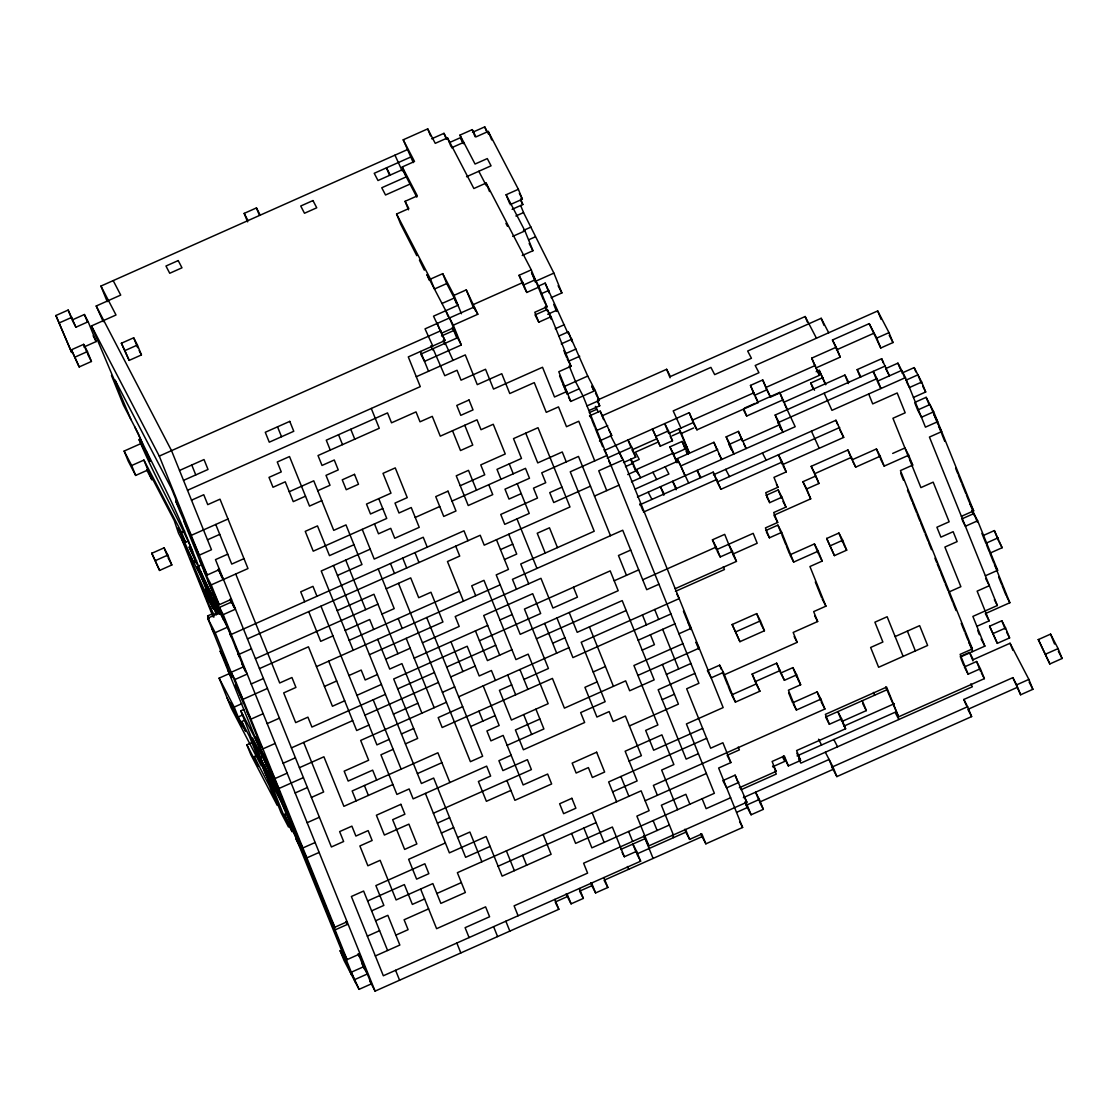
<?xml version="1.0" encoding="UTF-8"?>
<svg xmlns="http://www.w3.org/2000/svg" width="1118" height="1118" viewBox="0 0 1118 1118"><rect width="100%" height="100%" fill="white"/><g stroke="black" fill="none" stroke-linecap="round" stroke-linejoin="round"><path stroke-width="1.5" d="M413.269 162.585L403.221 139.792L427.719 128.877L435.251 143.342L447.507 137.891L473.864 188.523L486.106 183.059L531.288 269.857L543.278 299.582M247.609 221.867L244.185 213.384L256.441 207.92L260.201 215.159M107.216 301.636L100.941 286.068L407.218 149.7M431.716 138.786L443.972 133.335L446.976 139.121M410.977 156.925L374.223 173.29L377.996 180.529L402.494 169.615L416.804 197.103M463.411 143.593L459.987 135.11L472.243 129.646L476.002 136.885L488.259 131.435L518.375 189.291L522.372 199.2L510.115 204.65M55.9 315.514L71.65 352.463L55.9 315.514L68.156 310.063L75.912 327.197L88.168 321.746L96.162 341.563L83.906 347.013M449.492 142.559L460.225 137.78L463.229 143.565M472.467 132.329L484.723 126.879L488.482 134.104M410.026 184.079L385.528 194.993L381.755 187.754L406.267 176.854L402.27 166.945L414.512 161.481L403.221 139.792M103.233 321.691L96.218 305.997L120.716 295.082L113.197 280.618M451.504 147.8L463.746 142.335M59.659 322.739L71.915 317.288M88.168 321.746L84.395 314.507L72.153 319.972L75.912 327.197M131.002 419.641L91.494 325.911L116.006 314.997L100.941 286.068M71.426 349.794L83.668 344.344L87.442 351.569L91.438 361.477L79.182 366.942L71.426 349.794L79.182 366.942M408.503 209.821L405.079 201.324L417.321 195.874L402.27 166.945M466.555 176.728L491.068 165.813L487.294 158.588L475.052 164.039L459.987 135.11M75.185 357.033L87.442 351.569M416.79 255.687L400.579 223.921L396.583 214.013L408.839 208.563L405.079 201.324M121.415 343.24L133.671 337.79L137.43 345.029L141.427 354.937L129.185 360.387L121.415 343.24L129.185 360.387M125.188 350.479L137.43 345.029M509.556 203.238L506.119 194.742L518.375 189.291M512.114 209.318L522.833 204.552L520.555 198.892M515.873 215.984L523.531 212.574L553.885 273.113L561.879 292.93L551.16 297.695M523.406 230.448L531.064 227.038M512.701 236.373L524.957 230.909L532.937 250.725L522.218 255.505M396.583 214.013L430.472 279.109L442.728 273.658L454.02 295.348L461.441 313.753M528.926 239.671L535.061 236.946M187.517 490.285L420.284 386.632L408.294 356.908L445.048 340.543L433.518 316.17L458.017 305.256L446.725 283.567L434.469 289.017L430.472 279.109M454.02 295.348L466.276 289.897L477.805 314.27L453.293 325.184L426.936 274.553L429.228 280.213M442.001 303.481L454.257 298.031L456.535 303.691M467.981 540.707L463.984 530.798L231.216 634.451L178.503 533.188L174.268 520.597L147.911 469.979L135.669 475.429L128.137 460.965L124.14 451.057L140.98 443.553M535.284 279.766L523.042 285.216L519.045 275.308L531.288 269.857M473.808 304.362L522.805 282.547L526.802 292.455L539.058 286.991L547.051 306.807L534.795 312.271L538.792 322.18L551.048 316.715L571.032 366.257L558.776 371.721L570.767 401.432L595.265 390.531L599.262 400.44L587.02 405.89M477.805 314.27L474.032 307.045L425.036 328.86L432.792 346.007M535.508 281.303L553.885 273.113M124.14 451.057L131.672 465.521L143.915 460.071L181.563 532.392L185.56 542.3L188.635 540.93M539.044 285.859L545.165 283.12L567.874 333.136M91.494 325.911L159.273 456.102L441.051 330.635M441.275 333.318L453.531 327.853M441.512 335.987L453.754 330.537L452.259 327.644M541.266 293.768L548.924 290.359M461.287 345.001L457.528 337.762L420.773 354.127L424.533 361.366L461.287 345.001L453.293 325.184M179.523 470.468L204.021 459.554L208.018 469.462L183.52 480.377M551.048 316.715L547.275 309.49L535.033 314.941L538.792 322.18M547.736 314.27L556.918 310.175M416.287 376.724L465.284 354.909L477.274 384.634L501.772 373.719L509.766 393.536L534.278 382.622L546.269 412.346L558.511 406.896L566.505 426.713L578.761 421.248L594.748 460.882M555.269 328.734L564.45 324.639M559.028 335.959L568.224 331.878L587.733 376.067L595.265 390.531M191.513 500.193L203.756 494.729L207.752 504.637L220.008 499.187L247.986 568.545L211.232 584.91L203.7 570.446M561.264 343.883L571.983 339.103M565.261 353.791L575.98 349.012M181.563 532.392L184.638 531.022M569.02 361.016L579.739 356.251M228.002 519.004L191.248 535.368L183.715 520.904L223.684 619.973M289.255 491.724L313.753 480.81L333.737 530.351L345.993 524.901L361.98 564.534L337.468 575.435M151.81 553.298L164.066 547.848L167.84 555.073L171.823 564.981L159.581 570.446L151.81 553.298L159.581 570.446M155.584 560.537L167.84 555.073M207.487 539.812L219.743 534.362M305.507 496.182L293.251 501.633L285.258 481.816L273.002 487.266L269.005 477.372L281.261 471.908L277.264 462L289.52 456.549L309.504 506.091L321.746 500.626M317.75 490.718L330.006 485.268L326.009 475.36L338.251 469.909L334.268 460.001L322.012 465.451L318.015 455.543L379.268 428.264L371.274 408.447M564.772 386.297L587.733 376.067M579.25 388.757L567.008 394.207L563.011 384.299L566.77 391.524L554.514 396.988L542.523 367.263L493.527 389.078L485.533 369.261L461.035 380.176L457.038 370.268L444.782 375.718L433.029 348.676M196.628 560.747L193.554 562.116L178.042 527.836L185.56 542.3M219.394 613.978L205.083 586.489L197.089 566.672L200.15 565.317M227.737 554.179L215.481 559.629L331.389 846.969L343.631 841.505L339.634 831.596L351.891 826.146L355.887 836.054L368.143 830.604L372.14 840.498L359.884 845.963L367.878 865.779L380.134 860.315L396.107 899.948L432.862 883.583L440.855 903.4L465.368 892.499L457.374 872.683L641.131 790.845L649.125 810.662L636.883 816.126L648.873 845.851L746.88 802.207L735.113 775.151L722.871 780.616L726.63 787.841L738.886 782.39M597.711 399.978L666.635 369.289L670.395 376.528L805.156 316.52L816.447 338.223M199.703 560.537L207.235 575.001L219.477 569.537M243.99 558.637L231.733 564.087L215.746 524.454M589.004 410.558L599.723 405.792L597.445 400.118M589.228 412.668L596.886 409.258M589.466 415.91L600.184 411.131L611.714 435.503L599.472 440.967M382.747 508.536L370.491 513.987L366.494 504.078L390.993 493.178L382.999 473.361L395.255 467.897L407.245 497.622L394.989 503.086L398.986 512.994L411.242 507.53L419.236 527.347L394.738 538.261L390.741 528.353L378.485 533.803L374.488 523.895M602.183 415.798L710.908 367.389L714.681 374.628L751.436 358.263L747.663 351.024L821.171 318.295L828.704 332.759M460.239 485.715L484.751 474.801L480.754 464.892L505.252 453.978L493.262 424.267L481.006 429.717L477.023 419.809L440.268 436.174L432.275 416.357L420.019 421.807L416.022 411.899L391.524 422.814L387.527 412.905L326.274 440.185L330.271 450.093M596.998 430.374L607.717 425.609M213.077 605.732L210.002 607.102L213.776 614.327L216.836 612.971M815.721 368.046L840.233 357.131L832.463 339.998L869.217 323.633L880.746 348.005L893.002 342.541L889.006 332.633L877.7 310.944L755.195 365.488L758.954 372.727L673.204 410.907L680.96 428.054M207.696 580.354L219.226 604.726L231.468 599.262M353.987 544.718L329.475 555.632L317.484 525.907L305.242 531.357L313.236 551.174L386.744 518.445L378.75 498.628M415.239 517.438L439.737 506.524M451.993 501.074L525.502 468.344L529.499 478.252L504.987 489.167L508.983 499.075L521.24 493.611M245.149 671.093L219.449 607.395L231.706 601.945M208.773 618.743L207.627 615.92L212.224 613.866M227.876 670.409L231.65 677.648L207.668 618.198L219.911 612.748M219.449 607.395L223.223 614.634L235.465 609.17L230.196 599.052M370.226 549.162L321.229 570.991L353.204 650.257M604.992 450.191L689.219 412.682L696.975 429.829L758.242 402.55L750.471 385.417L762.728 379.952L770.484 397.1L819.494 375.285L811.724 358.137L836.236 347.223L840.233 357.131M836.46 349.906L873.214 333.541M207.668 618.198L215.201 632.662L227.443 627.212M607.228 458.101L631.726 447.2L635.723 457.108L623.481 462.559M656.238 436.286L668.48 430.835L672.477 440.744L660.235 446.194L652.465 429.046L660.235 446.194M692.978 419.921L754.245 392.642M766.487 387.191L815.497 365.376M869.217 323.633L876.75 338.097L889.006 332.633M656.462 438.955L631.963 449.869L635.723 457.108M696.975 429.829L693.216 422.59L668.718 433.504L664.721 423.596L668.48 430.835M770.484 397.1L766.724 389.861L754.468 395.325L750.471 385.417M658.432 441.917L635.457 452.147L639.23 459.372L631.572 462.782M672.211 435.782L679.87 432.373M816.168 371.679L819.228 370.324L825.853 384.62M679.171 429.06L681.435 433.407L693.677 427.942M561.991 487.155L549.735 492.619L553.731 502.527L590.486 486.162M583.875 828.033L591.869 847.849L714.374 793.305L686.41 723.947L723.164 707.582L623.243 459.889L598.745 470.79L606.739 490.606M744.448 408.112L755.167 403.346M756.69 402.662L779.665 392.432L787.435 409.579M813.024 388.673L810.746 382.999L822.988 377.549M625.465 466.653L633.123 463.243L636.547 471.74M676.879 462.572L669.878 446.879L682.12 441.428L688.171 454.313M743.666 410.25L746.684 416.036L783.438 399.671M247.455 638.895L480.223 535.256L484.22 545.165L569.984 506.971L538.01 427.705L513.511 438.619L521.505 458.436L496.993 469.35L500.99 479.259M848.688 382.3L844.915 375.061L783.662 402.34L779.665 392.432M860.021 376.696L857.171 369.611L881.669 358.696L889.439 375.844L885.666 368.605L897.922 363.154L905.454 377.618L925.438 427.16L937.681 421.71L933.921 414.471L937.918 424.379M635.331 470.021L673.623 452.972M684.342 448.192L687.402 446.837M627.701 474.563L636.883 470.482L640.642 477.707M669.878 446.879L673.637 454.118L685.893 448.653M688.702 483.046L677.173 458.673L713.927 442.309L721.683 459.442L718.678 453.656M731.312 449.59L726.169 436.845L738.425 431.394L746.181 448.542L743.931 444.195M780.881 429.186L775.179 415.03L885.442 365.935M251.452 648.803L239.21 654.254L235.437 647.029M337.217 610.624L373.971 594.259L397.938 653.709M386.213 588.795L410.711 577.894L418.705 597.711L430.961 592.247L442.952 621.971L369.443 654.701M594.483 496.071L618.981 485.156M631.46 481.802L677.396 461.343M677.173 458.673L680.932 465.899L717.686 449.534M726.169 436.845L729.942 444.084L742.184 438.633M775.179 415.03L778.939 422.269L876.945 378.625L880.942 388.533L877.937 382.747M635.22 489.041L668.913 474.032L665.154 466.807M779.176 424.938L742.422 441.303L738.425 431.394M877.183 381.294L901.681 370.393L904.546 377.465M255.449 658.712L377.968 604.167M500.473 549.609L512.729 544.159M901.919 373.063L914.175 367.612L921.693 382.076L925.69 391.985L913.448 397.435M243.431 666.845L231.174 672.295L234.948 679.534L334.855 927.227L347.111 921.777M244.786 720.174L241.712 721.543L249.244 736.007L261.235 765.732L231.119 707.862L219.128 678.137L229.847 673.371M637.456 496.951L795.191 426.713L784.417 403.794M905.454 377.618L831.946 410.348L824.19 393.215M905.678 380.302L917.934 374.837L921.358 383.334M234.948 679.534L247.19 674.07L241.921 663.952M259.446 668.62L308.456 646.805L332.437 706.255L344.679 700.79M332.954 635.89L320.698 641.341L308.708 611.616M345.21 630.44L369.709 619.526L373.705 629.434M381.965 614.075L394.207 608.611L378.219 568.978M504.47 559.517L516.726 554.067L508.732 534.25M639.692 504.861L713.2 472.131L720.956 489.279L782.223 462L786.22 471.908L773.963 477.358L777.96 487.266L765.704 492.731L769.701 502.639L781.957 497.175L785.954 507.083L773.698 512.547L777.695 522.455L765.439 527.906L769.436 537.814L781.692 532.364L793.682 562.074L818.18 551.174L822.177 561.082L809.935 566.533L825.923 606.166L813.666 611.616L817.663 621.524L793.165 632.439L797.162 642.347L723.653 675.076M713.424 474.815L835.943 420.256L843.699 437.404L782.446 464.669L778.449 454.76L782.223 462M921.693 382.076L909.451 387.527L906.432 381.741M251.187 683.978L263.443 678.528M349.207 640.348L459.456 591.254M643.465 512.1L716.959 479.37M839.702 427.495L717.197 482.04L720.956 489.279M267.44 688.436L242.941 699.351L235.409 684.887L243.165 702.02M316.45 666.621L500.207 584.798M915.432 402.103L926.151 397.337L933.684 411.801L973.652 510.87L961.396 516.334M219.128 678.137L234.193 707.079L241.851 703.669M303.411 777.611L278.913 788.511L252.556 737.894L288.514 827.054L280.995 812.59L240.789 710.838L243.85 709.469M914.817 402.941L917.668 410.026L929.924 404.562L933.348 413.059M242.774 714.933L238.19 716.987L245.708 731.451L241.712 721.543M815.176 476.254L802.92 481.704L806.693 488.943L818.935 483.493L811.179 466.346L847.933 449.981L855.689 467.128L880.201 456.214L884.184 466.122L908.696 455.208L912.693 465.116L900.437 470.58L972.38 648.915L960.124 654.365L968.118 674.182L980.374 668.732L984.371 678.64L898.606 716.82L885.708 686.941M933.684 411.801L921.442 417.252L917.668 410.026M263.177 713.703L250.935 719.167L247.162 711.928M324.444 686.438L336.686 680.974M348.942 675.524L361.198 670.073L365.181 679.982L377.437 674.517M385.696 659.159L410.194 648.244M422.45 642.794L459.205 626.429L455.208 616.521L540.958 578.327L552.949 608.052L577.447 597.152L573.45 587.243M630.72 550.056L618.464 555.506L626.457 575.323M765.942 495.4L778.184 489.95L781.957 497.175M811.179 466.346L814.938 473.585L851.692 457.22M880.201 456.214L876.428 448.975L851.93 459.889L847.933 449.981M267.174 723.612L279.43 718.161M414.191 658.153L487.7 625.423M499.956 619.973L512.198 614.509M892.681 453.433L904.923 447.983L908.696 455.208M356.935 695.34L381.434 684.426M479.44 640.782L540.693 613.516L532.699 593.7L483.703 615.515L499.69 655.148M614.201 580.787L638.713 569.873M257.238 755.251L254.177 756.606L269.228 785.549L277.222 805.365L250.865 754.734L246.868 744.826L251.466 742.771M675.202 588.683L736.455 561.404L732.695 554.179L757.193 543.264L753.197 533.356L716.442 549.721L712.446 539.812L724.702 534.362L732.122 552.767M806.693 488.943L810.69 498.852L773.935 515.216L777.695 522.455M275.168 743.428L262.926 748.892L259.152 741.653L215.201 632.662M385.43 694.334L311.922 727.063L307.925 717.155L295.683 722.619L283.692 692.894L295.935 687.43L291.938 677.522L279.696 682.986L235.73 573.995M397.687 688.884L434.441 672.519M446.683 667.055L495.693 645.24M642.71 579.781L716.205 547.051L720.202 556.96L732.458 551.509L736.455 561.404M765.676 530.575L777.932 525.125L781.692 532.364M260.55 757.697L263.61 756.341M291.421 747.886L352.673 720.607M364.929 715.157L438.438 682.427M450.68 676.963L475.192 666.062M511.932 649.698L487.434 660.598L475.443 630.873M536.444 638.783L622.195 600.604L654.17 679.856L629.672 690.77L625.675 680.862L564.422 708.141L552.432 678.416L442.169 727.511L438.172 717.602L462.67 706.688M658.949 584.239L646.707 589.689L622.726 530.239L512.463 579.334L516.46 589.242M267.37 763.566L264.309 764.936L268.306 774.844L264.547 767.605M283.161 763.245L295.418 757.794M368.926 725.065L356.67 730.515L328.692 661.157M393.424 714.15L417.922 703.236M442.435 692.335L454.677 686.871M552.683 643.241L564.939 637.777M626.192 610.512L577.195 632.327L569.202 612.51M675.426 591.366L724.436 569.537L723.29 566.714M287.158 773.153L274.916 778.603L267.384 764.139M299.414 767.703L323.913 756.788L343.897 806.33L392.907 784.515M446.431 702.244L360.667 740.423L368.661 760.24L344.162 771.154L348.159 781.063L372.657 770.148L376.654 780.057M458.673 696.78L568.936 647.685M818.18 551.174L814.421 543.935L789.923 554.849L793.682 562.074M826.677 538.485L838.919 533.034L842.692 540.26L846.689 550.168L834.433 555.618L826.677 538.485L834.433 555.618M389.162 739.417L376.92 744.881L320.964 606.166M401.418 733.967L413.674 728.517M511.681 684.873L499.425 690.323L511.415 720.048L548.169 703.683L528.185 654.142L515.929 659.606L483.968 580.34L471.712 585.79L475.709 595.698M523.923 679.423L548.435 668.508L524.454 609.058L610.204 570.879L618.198 590.695L520.191 634.325L496.21 574.89L508.466 569.425L496.476 539.701M670.94 613.95L572.933 657.594L556.946 617.961M830.436 545.71L842.692 540.26M295.152 792.969L307.408 787.519M393.159 749.326L380.917 754.79L396.904 794.423L409.146 788.959L413.143 798.867L486.651 766.137L490.648 776.046L478.392 781.496L486.386 801.313L510.898 790.412M405.415 743.875L417.671 738.425L393.69 678.975L467.198 646.246L479.189 675.971L491.431 670.507L495.428 680.415M638.182 640.223L674.937 623.858M311.405 797.427L323.647 791.963L303.677 742.436M470.664 726.504L495.162 715.604M593.183 671.96L605.425 666.496M642.179 650.131L654.435 644.681L650.438 634.772M678.933 633.766L691.19 628.316L688.171 622.53M284.293 814.477L292.05 831.61L284.293 814.477L287.354 813.107M961.634 519.004L973.89 513.553L977.649 520.778L997.633 570.32L985.377 575.784M597.18 681.868L584.924 687.318L596.914 717.043L609.156 711.593L613.153 721.501L625.409 716.037L641.397 755.67L629.141 761.134M682.93 643.675L633.92 665.503L657.901 724.953L645.659 730.403L653.653 750.22L702.649 728.391M732.164 624.529L756.662 613.628L760.436 620.853L764.433 630.762L739.934 641.676L732.164 624.529L739.934 641.676M977.649 520.778L965.393 526.243L962.388 520.457M307.143 822.694L319.399 817.244M417.405 773.6L441.903 762.686M539.91 719.042L515.412 729.956L523.406 749.773L584.658 722.494L580.661 712.585L605.159 701.685L581.192 642.235L679.199 598.591L676.935 594.259M637.917 675.412L699.183 648.133L696.165 642.347M735.937 631.768L760.436 620.853M507.153 745.315L543.907 728.95L535.913 709.133M666.426 674.406L690.924 663.491M983.644 535.354L994.363 530.589L1002.119 547.722L989.877 553.186L993.874 563.095M998.122 537.814L985.88 543.278L981.884 533.37M315.136 842.511L302.88 847.961L299.121 840.736M511.15 755.223L498.907 760.687L502.904 770.595L527.403 759.681L531.399 769.589L433.393 813.233M694.921 673.399L658.167 689.764L686.145 759.122L698.401 753.672M723.416 672.407L719.657 665.168L707.401 670.618L711.174 677.857L723.416 672.407L735.406 702.118L759.905 691.217L752.148 674.07L776.647 663.17L784.417 680.303L796.659 674.853L800.656 684.761L788.414 690.211L796.407 710.028L820.905 699.113L824.902 709.022L653.387 785.395L657.384 795.303M319.133 852.419L306.877 857.869L303.118 850.644M662.163 699.672L674.42 694.222M629.406 725.945L678.416 704.13L662.429 664.497M437.39 823.141L449.632 817.677M755.908 681.309L780.42 670.395M759.905 691.217L756.145 683.978L731.647 694.893L735.406 702.118M776.647 663.17L780.644 673.078L792.9 667.614L796.659 674.853M441.386 833.05L453.629 827.586M895.141 636.561L919.639 625.647L927.633 645.463L878.622 667.278L870.629 647.476L882.885 642.011L874.891 622.195L887.147 616.745L903.134 656.378M445.383 842.958L408.629 859.323L416.623 879.139L428.865 873.675L424.868 863.767L375.872 885.596L383.865 905.412L371.609 910.863M457.625 837.494L469.881 832.044L481.872 861.768M938.673 425.832L941.677 431.618L929.435 437.068L997.368 605.509L972.87 616.409L984.86 646.134L960.362 657.049M994.433 564.506L1009.847 602.728L985.349 613.628L989.123 620.867L976.866 626.318M706.646 738.299L608.639 781.943L616.633 801.76M820.905 699.113L817.132 691.888L792.634 702.789L788.637 692.894M367.612 900.954L404.367 884.59L412.36 904.406L424.616 898.956M490.131 846.41L465.619 857.31L433.658 778.058L421.402 783.508L333.471 565.54M612.636 791.851L637.134 780.937L625.144 751.226L661.898 734.861L673.888 764.572L661.646 770.036L677.634 809.67M989.584 626.22L1001.826 620.756L1005.599 627.995L1009.596 637.903L997.34 643.353L989.584 626.22L997.34 643.353M993.343 633.445L1005.599 627.995M346.203 921.623L347.335 924.446L335.093 929.896L331.319 922.671M960.348 656.476L969.53 652.381L973.303 659.62L1010.057 643.255L1028.881 679.409L1032.878 689.317L1020.622 694.781L1012.866 677.634L963.856 699.463L966.148 705.123M886.854 689.778L825.601 717.057L829.36 724.282L841.616 718.832L845.613 728.74L796.603 750.555L800.6 760.464L788.344 765.914L783.438 755.852M375.606 920.771L387.862 915.321L399.853 945.045L375.341 955.946M436.858 893.492L461.371 882.591M498.125 866.226L596.132 822.582M645.128 800.754L706.38 773.488M569.202 365.949L575.49 381.517L583.023 395.982L698.918 683.308L686.662 688.772L710.643 748.208L722.899 742.757L730.892 762.574L718.636 768.024L742.618 827.474L705.863 843.838L700.595 833.721M862.341 700.693L866.338 710.601L841.84 721.501L837.843 711.593L841.616 718.832M980.374 668.732L976.601 661.493L964.359 666.957L968.118 674.182M367.361 936.129L379.603 930.679M428.613 908.864L404.101 919.765L408.098 929.673L395.856 935.137M843.838 726.169L894.372 703.669M1038.329 639.58L1050.571 634.116L1058.103 648.58L1062.1 658.488L1049.844 663.952L1038.329 639.58L1049.844 663.952M772.566 766.822L784.822 761.358L782.558 757.026M797.064 755.908L895.071 712.264L898.844 719.503M343.31 952.396L347.083 959.621L359.325 954.171L371.316 983.896L359.074 989.346L344.009 960.418L340.012 950.51L347.544 964.974M739.347 787.743L776.102 771.378L772.105 761.47L784.347 756.006L788.344 765.914M741.108 789.727L776.325 774.047L774.83 771.154M1045.847 654.044L1058.103 648.58M669.375 825.028L583.61 863.208L587.607 873.116L514.098 905.846L518.095 915.754M730.627 797.749L706.129 808.663L702.132 798.755M620.602 849.526L645.1 838.612M363.56 966.749L351.304 972.213L359.074 989.346M743.344 797.651L829.095 759.457L833.092 769.366L759.583 802.095L763.356 809.334L751.1 814.784L745.832 804.667M622.111 852.419L624.361 856.751L636.617 851.301L640.614 861.209L383.334 975.762L351.373 896.496L363.616 891.046L387.597 950.496M355.077 979.438L367.319 973.988L362.05 963.856M705.863 843.838L701.866 833.93L689.61 839.394L685.851 832.155L636.841 853.97L640.614 861.209M745.594 801.983L747.104 804.876L759.36 799.426L763.356 809.334M825.336 752.232L832.868 766.696L967.629 706.688L971.626 716.596L836.865 776.605L831.582 766.473M1012.866 677.634L1016.625 684.873L1028.881 679.409M736.622 812.325L747.341 807.559L745.049 801.899M1016.863 687.542L967.853 709.371L971.626 716.596M555.087 902.072L567.343 896.608L571.102 903.847L583.358 898.397L579.362 888.489M603.86 877.574L607.857 887.482L595.601 892.933L591.841 885.708L579.585 891.158L583.358 898.397M702.104 836.613L604.097 880.243L607.857 887.482M369.82 981.003L375.089 991.121L558.846 909.297L554.849 899.389M922.685 386.199L925.69 391.985M1058.341 651.263L1062.1 658.488M999.115 541.937L1002.119 547.722M889.229 335.316L893.002 342.541M973.652 510.87L969.893 503.645L977.314 522.05M994.615 564.534L997.633 570.32M1006.843 596.942L1009.847 602.728M985.615 578.453L989.374 585.692L977.132 591.143L989.123 620.867M994.363 599.709L997.368 605.509M876.945 378.625L873.186 371.386L876.61 379.882M1006.577 632.117L1009.596 637.903M1029.119 682.092L1032.878 689.317M909.675 459.33L912.693 465.116M857.171 369.611L860.93 376.85M832.463 339.998L836.236 347.223M981.087 638.909L984.86 646.134M880.425 458.883L884.184 466.122M972.38 648.915L968.607 641.676L972.604 651.584M981.352 672.854L984.371 678.64M825.489 384.564L819.228 370.324M816.475 369.485L819.494 375.285M839.939 430.164L843.699 437.404M970.843 683.881L972.353 686.773L800.837 763.133L798.573 758.801M852.685 461.343L855.689 467.128M810.746 382.999L814.505 390.238M963.856 699.463L967.629 706.688M811.444 431.171L819.201 448.304M843.671 544.382L846.689 550.168M777.667 422.045L782.935 432.177L778.939 422.269M810.69 498.852L802.92 481.704M755.223 396.764L758.242 402.55M783.201 466.122L786.22 471.908M819.173 555.297L822.177 561.082M762.434 452.986L766.193 460.225M776.451 484.374L777.96 487.266M782.935 501.297L785.954 507.083M822.149 598.927L825.923 606.166M766.696 496.853L769.701 502.639M728.67 443.86L733.939 453.992L729.942 444.084M862.579 703.362L866.338 710.601M814.645 615.739L817.663 621.524M766.431 532.028L769.436 537.814M725.68 469.35L729.453 476.589M842.595 722.955L845.613 728.74M794.143 636.561L797.162 642.347M821.129 701.797L824.902 709.022M700.944 477.596L697.185 470.357L700.036 477.428M686.117 451.337L687.626 454.229M833.818 739.543L837.578 746.768M728.698 544.27L732.458 551.509M797.651 678.975L800.656 684.761M670.227 436.397L672.477 440.744M760.659 623.537L764.433 630.762M818.558 739.208L821.562 744.993M712.446 539.812L716.205 547.051M717.197 551.174L720.202 556.96M780.644 673.078L784.417 680.303M793.389 704.242L796.407 710.028M676.446 488.496L672.687 481.271L676.111 489.754M519.353 193.414L522.372 199.2M520.569 200.206L522.833 204.552M558.106 285.691L561.879 292.93M652.898 472.257L656.671 479.482M664.19 493.96L660.431 486.721L663.854 495.218M506.119 194.742L524.957 230.909M796.841 753.239L800.6 760.464M529.177 243.5L532.937 250.725M631.726 447.2L627.967 439.961L630.818 447.046M630.859 458.911L633.123 463.243M648.174 492.172L651.948 499.411M593.993 390.308L591.729 385.976L593.448 390.21M595.503 393.201L599.262 400.44M633.347 465.926L636.366 471.712M478.811 171.278L486.344 185.742M505.923 223.348L507.432 226.241M539.058 286.991L531.525 272.526L535.522 282.435M597.473 401.446L599.723 405.792M544.033 301.022L547.051 306.807M608.709 429.717L611.714 435.503M595.377 406.365L598.396 412.151M610.442 435.293L623.243 459.889M567.259 359.032L571.032 366.257M519.045 275.308L522.805 282.547M523.797 286.669L526.802 292.455M773.083 765.592L776.102 771.378M589.731 415.575L591.24 418.467M603.986 449.646L606.99 455.431L570.25 471.796L594.217 531.246L520.722 563.975L528.716 583.792M608.737 460.993L610.987 465.34M568.503 397.1L570.767 401.432M759.36 799.426L755.586 792.187L759.024 800.684M730.892 762.574L727.119 755.335L739.375 749.885L738.229 747.062M743.861 796.421L746.88 802.207M394.961 155.15L402.159 170.872M739.599 821.688L742.618 827.474M390.252 175.065L386.479 167.84L389.33 174.911M419.418 260.089L424.323 270.151M442.029 334.757L445.048 340.543M445.271 343.226L453.042 360.359M643.591 835.719L648.873 845.851M636.617 851.301L632.844 844.062L636.282 852.559M244.185 213.384L247.958 220.609M555.842 903.512L558.846 909.297M139.177 350.591L141.427 354.937M96.218 305.997L171.529 450.652L211.484 549.721L199.242 555.185L179.718 510.996L175.722 501.088L179.481 508.313L171.487 488.496L115.014 380.008L119.011 389.916L111.479 375.452L123.469 405.177L138.534 434.105L142.531 444.014M218.206 569.328L223.474 579.445M93.143 335.777L96.162 341.563M192.631 551.412C176.183 513.441 154.857 477.707 138.995 439.458L150.287 461.161L146.29 451.253M87.665 354.252L91.438 361.477M200.625 571.228L212.154 595.601L204.622 581.136M215.69 600.156L211.917 592.931L219.687 610.065M146.64 469.756L151.908 479.874L143.915 460.071M197.089 566.672L208.856 593.728M229.931 634.227L231.44 637.12M218.122 613.754L205.321 589.158L213.314 608.975L209.541 601.75L190.018 557.561L213.999 617.01M213.077 606.305L216.85 613.544M237.924 654.044L239.434 656.937M207.627 615.92L209.136 618.813M211.861 628.498L214.866 634.283M223.852 658.222L220.078 650.983L351.541 974.882M224.606 659.662L227.611 665.448L223.614 655.553M168.063 557.756L171.823 564.981M240.789 710.838L267.146 761.47L283.133 801.103L275.601 786.639L279.598 796.547L256.777 750.471M275.377 783.956L267.607 766.822M345.839 921.553L347.335 924.446M260.774 760.38L257.014 753.141L265.008 772.957L272.54 787.421M227.122 697.953L242.187 726.896L234.193 707.079M268.544 777.513L291.127 820.919M358.053 953.947L359.563 956.84M291.826 828.941L299.358 843.405M246.868 744.826L258.174 766.515L254.177 756.606M295.823 838.849L303.355 853.313M331.096 919.988L334.855 927.227M1050.571 634.116L1054.567 644.024M994.363 530.589L998.36 540.497M938.491 425.79L941.342 432.876M941.915 434.287L944.766 441.358M955.61 468.26L957.902 473.92M958.475 475.332L961.326 482.417M961.899 483.828L965.896 493.737M966.469 495.148L969.32 502.234M986.439 544.69L989.304 551.761M914.175 367.612L915.88 371.861M926.151 397.337L929.016 404.409M971.835 510.563L973.54 514.811M998.667 577.084L1001.518 584.169M1002.091 585.58L1006.088 595.489M877.7 310.944L881.138 319.427M897.922 363.154L900.2 368.814M1001.826 620.756L1005.25 629.252M1010.057 643.255L1012.908 650.327M876.75 338.097L880.746 348.005M1016.625 684.873L1020.622 694.781M881.669 358.696L883.388 362.945M908.92 457.891L892.933 418.258L905.189 412.794L897.195 392.977L872.697 403.891L868.7 393.983M909.493 459.302L920.911 487.616L933.167 482.151L949.154 521.785L936.898 527.235L940.895 537.143L953.151 531.693L957.148 541.601L944.892 547.051L960.879 586.684L948.623 592.149L952.62 602.057M977.663 630.412L979.382 634.661M900.675 473.249L903.526 480.321M907.523 490.229L908.668 493.066M909.227 494.477L912.092 501.563M912.665 502.974L916.662 512.882M917.221 514.294L920.086 521.379M920.659 522.791L924.656 532.699M925.215 534.111L928.08 541.182M928.639 542.607L931.504 549.679M934.928 558.175L936.632 562.424M937.205 563.835L940.07 570.907M940.629 572.332L944.626 582.24M945.199 583.652L948.064 590.723M953.193 603.468L956.044 610.54M961.187 623.285L964.61 631.782M965.183 633.193L968.034 640.265M976.601 661.493L980.598 671.401M970.103 653.792L972.967 660.878M876.428 448.975L879.852 457.472M960.921 658.46L963.786 665.531M844.915 375.061L848.338 383.558M821.171 318.295L824.022 325.366M805.156 316.52L807.434 322.18M811.724 358.137L815.162 366.634M835.943 420.256L837.648 424.505M907.383 631.111L915.376 650.914M814.938 473.585L818.935 483.493M838.919 533.034L842.916 542.943M762.728 379.952L766.724 389.861M898.606 716.82L886.616 687.095L825.364 714.374L829.36 724.282M814.421 543.935L818.418 553.843M873.451 692.405L874.597 695.228M778.184 489.95L781.622 498.432M815.301 581.947L821.576 597.515M743.819 408.95L746.684 416.036M777.932 525.125L781.356 533.621M781.929 535.033L785.926 544.941M786.499 546.353L789.35 553.438M817.132 691.888L820.57 700.371M713.927 442.309L716.778 449.38M792.9 667.614L796.896 677.522M832.868 766.696L836.865 776.605M689.219 412.682L693.216 422.59M713.2 472.131L716.624 480.628M666.635 369.289L670.059 377.786M756.662 613.628L760.1 622.111M681.435 433.407L689.415 453.209L678.808 429.005M682.12 441.428L684.412 447.088M680.932 465.899L684.929 475.807M673.637 454.118L677.061 462.6M752.148 674.07L756.145 683.978M719.657 665.168L721.362 669.416M722.507 672.239L727.65 684.985M728.223 686.396L731.074 693.481M636.883 470.482L638.602 474.731M631.069 460.253L632.774 464.501M520.681 205.502L523.531 212.574M619.484 452.65L621.762 458.31M640.027 503.603L642.892 510.688M683.419 611.183L687.416 621.091M687.989 622.502L690.84 629.574M695.983 642.319L698.834 649.39M488.259 131.435L491.682 139.918M568.224 331.878L572.22 341.787M600.184 411.131L603.622 419.627M484.723 126.879L486.428 131.113M545.165 283.12L549.162 293.028M553.731 304.362L556.582 311.433M547.275 309.49L551.272 319.399M563.835 350.535L566.686 357.606M591.813 419.893L594.664 426.964M595.237 428.376L599.234 438.284M599.807 439.709L602.658 446.781M735.113 775.151L737.978 782.237M747.104 804.876L751.1 814.784M545.221 306.5L546.94 310.748M472.243 129.646L475.094 136.731M486.106 183.059L489.53 191.555M654.687 609.506L658.684 619.414M662.681 629.322L678.668 668.955M559.573 375.802L562.438 382.887M610.47 535.69L578.495 456.437L541.741 472.802L545.738 482.71L533.496 488.161L537.492 498.069L500.738 514.434L504.735 524.342L529.233 513.428L517.243 483.703M642.445 614.956L646.442 624.864M447.507 137.891L450.931 146.374M443.972 133.335L446.25 138.995M566.253 461.888L562.256 451.979L537.744 462.894L525.753 433.169M427.719 128.877L430.584 135.949M689.876 804.205L685.879 794.297L661.381 805.212L673.371 834.936M685.614 829.486L689.61 839.394M474.032 307.045L475.751 311.279M684.705 829.318L685.851 832.155M466.276 289.897L473.697 308.302M557.463 547.61L549.483 527.794L537.227 533.244L545.221 553.061M589.438 626.877L613.419 686.312M672.463 834.783L673.595 837.606M442.728 273.658L446.725 283.567M509.249 463.886L513.246 473.794M653.122 820.57L657.118 830.478M449.534 317.945L457.528 337.762M445.775 310.72L448.052 316.38M452.622 327.7L456.619 337.608M516.977 518.892L536.961 568.419M620.895 776.493L628.889 796.309M437.278 323.409L440.702 331.892M643.954 835.789L653.094 858.428M443.217 340.235L444.936 344.484M464.767 425.259L472.76 445.076L460.504 450.54L452.51 430.723M488.748 484.709L492.745 494.617L468.232 505.532L456.242 475.807L468.498 470.343L476.492 490.159M544.69 623.425L556.68 653.15M628.623 831.485L632.62 841.393M430.975 345.686L432.68 349.934M420.536 351.457L428.529 371.274M624.361 856.751L612.371 827.027L575.616 843.391L571.619 833.483M627.45 866.506L628.596 869.343M592.135 812.674L604.125 842.399M519.926 669.514L527.92 689.331M455.725 546.157L459.722 556.065L447.466 561.529L463.453 601.163M507.684 674.965L515.678 694.781M523.671 714.598L531.665 734.414M591.604 883.024L595.601 892.933M590.695 882.871L591.841 885.708M427.23 547.163L423.233 537.255L374.223 559.07L362.232 529.359M483.186 685.879L499.159 725.512L486.917 730.962L490.914 740.871L503.156 735.406L523.14 784.948L547.652 774.047L551.649 783.956L514.895 800.32L506.901 780.504M543.124 834.489L551.118 854.306L502.122 876.135L486.134 836.502L449.38 852.866L425.399 793.417M567.106 893.939L571.102 903.847M566.197 893.785L567.343 896.608M414.974 552.613L418.971 562.522M450.945 641.788L462.936 671.513M478.923 711.146L482.92 721.054M350.772 429.27L354.769 439.178M402.732 558.078L406.728 567.986M426.699 617.527L482.655 756.229L470.399 761.679L398.469 583.344M522.623 855.312L526.62 865.22M256.441 207.92L259.292 215.005M338.516 434.72L342.513 444.629M390.475 563.528L394.472 573.436M506.37 850.854L514.364 870.67M398.204 618.52L402.201 628.428M406.197 638.336L434.175 707.694M421.919 713.144L401.935 663.617L389.693 669.067L377.702 639.342M449.897 782.502L437.907 752.777L352.156 790.971L356.153 800.879M505.853 921.218L509.85 931.126M345.728 560.076L365.712 609.617M493.597 926.668L497.594 936.577M277.53 426.824L281.526 436.733M373.174 699.784L401.152 769.142M469.099 937.583L465.102 927.674L489.6 916.76L485.603 906.852L436.607 928.681L420.62 889.048M316.967 596.257L312.97 586.349L300.714 591.813L304.711 601.708M456.843 943.033L460.84 952.941M364.398 785.507L368.395 795.415M191.765 465.004L195.762 474.912M395.59 970.312L399.587 980.22M133.671 337.79L137.668 347.698M218.569 569.383L221.993 577.88M230.56 599.108L233.983 607.605M230.224 600.366L231.37 603.203M159.273 456.102L207.235 575.001M211.232 584.91L219.226 604.726M223.223 614.634L375.089 991.121M358.417 954.017L364.706 969.585M216.151 605.509L219.575 614.006M212.378 598.284L216.375 608.192M216.612 610.861L184.638 531.595C170.006 495.777 151.042 461.944 134.761 426.88M209.08 596.397L216.501 614.802M182.262 540.413L213.091 616.856M347.083 959.621L287.13 811.011L255.617 737.097L259.614 747.006M287.368 813.68L355.3 982.121M84.395 314.507L87.26 321.593M238.413 719.657L230.657 702.509L234.654 712.418M83.668 344.344L87.106 352.827M131.672 465.521L135.669 475.429M68.156 310.063L71.58 318.546M164.066 547.848L167.49 556.345M178.209 260.578L165.967 266.028L169.726 273.267L181.982 267.803L178.209 260.578M312.97 200.569L300.728 206.019L304.487 213.258L316.743 207.794L312.97 200.569M289.772 421.374L265.273 432.275L269.27 442.183L293.768 431.282L289.772 421.374M469.029 399.992L456.773 405.443L460.77 415.351L473.026 409.901L469.029 399.992M354.504 474.353L342.248 479.818L346.245 489.726L358.501 484.262L354.504 474.353M447.997 491.165L435.74 496.616L443.734 516.432L455.99 510.982L447.997 491.165M400.901 804.331L376.389 815.232L384.382 835.048L408.895 824.134L416.874 843.95L404.632 849.414L392.642 819.69L404.898 814.225L400.901 804.331M596.649 752.218L572.15 763.133L576.147 773.041L588.389 767.591L592.386 777.499L604.642 772.035L596.649 752.218M571.885 798.308L559.629 803.772L563.626 813.68L575.882 808.216L571.885 798.308M192.869 554.095L189.096 546.856L196.866 564.003L192.869 554.095"/></g></svg>
